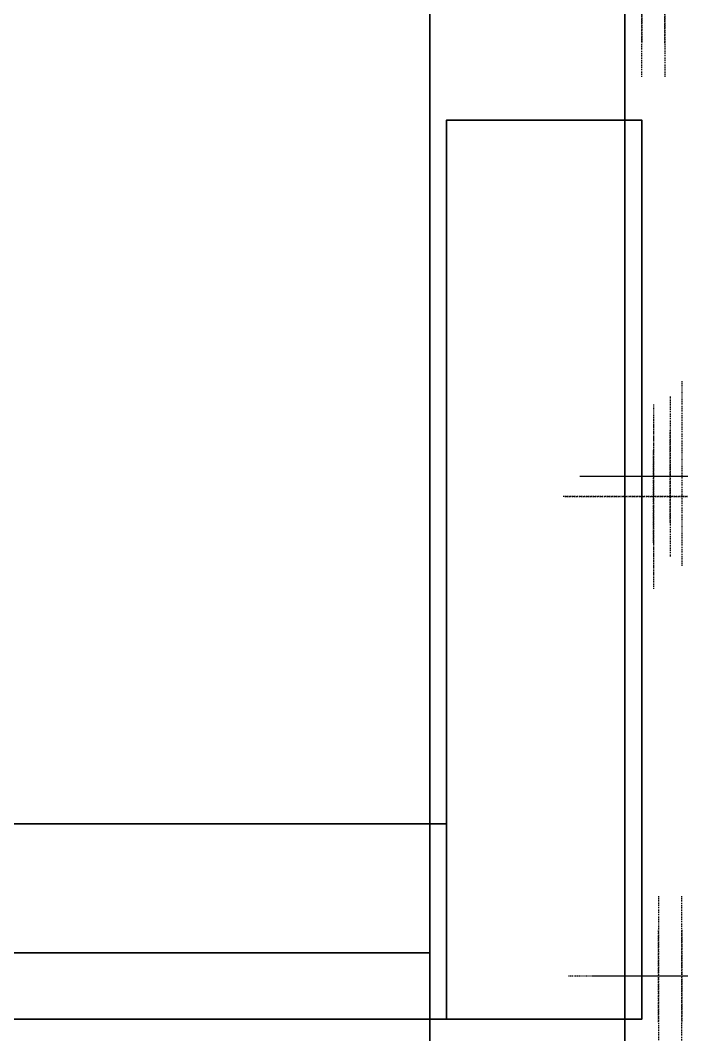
# Model space of a CAD drawing. Header units: millimetres. Extents: x 243124 to 273071, y 145208 to 177017.
# Drawn here: x 272970.7 to 273056.8, y 149528.4 to 149660.4 of the extents above; entities that cross this region are included whole.
import ezdxf

# ---------------------------------------------------------------- set-up
doc = ezdxf.new("R2010")
doc.units = ezdxf.units.MM
doc.linetypes.add('DASHDOT2', pattern=[12.7, 6.35, -3.175, 0, -3.175])
for name, color, linetype in [('I-INST-RED-BMS-HDT @ 1', 1, 'Continuous'), ('I-INST-YELLOW-DCS-HDT', 2, 'Continuous'), ('I-INST-YELLOW-DCS-HDT @ 1', 2, 'Continuous')]:
    doc.layers.add(name, color=color, linetype=linetype)

# ---------------------------------------------------------------- blocks, each defined once
blk = doc.blocks.new('HY-ST115 ESLA-1izq')
at = {"color": 1, "linetype": 'DASHDOT2', "ltscale": 0.025}
for p, q in [((0, -12), (0, 12)), ((-12, 0), (12, 0))]:
    blk.add_line(p, q, dxfattribs=at)
at = {"color": 1, "linetype": 'DASHDOT2', "ltscale": 0.025, "extrusion": (-1, 1.09137e-11, -2.86885e-15)}
blk.add_line((0, 0, -11.5), (0, 0, 12.5), dxfattribs=at)
blk = doc.blocks.new('HY-ST115 ESLA-ME1der')
at = {"color": 1, "linetype": 'DASHDOT2', "ltscale": 0.025, "extrusion": (-2.60398e-16, -2.22045e-16, -1)}
for p, q in [((0, -12, 1.5), (0, 12, 1.5)), ((130, -12), (130, 12)), ((12, 0, 1.5), (-12, 0, 1.5)), ((142, 0), (118, 0))]:
    blk.add_line(p, q, dxfattribs=at)
at = {"color": 1, "extrusion": (1, -2.77556e-16, -7.67073e-17)}
blk.add_line((0, 0, 13.75), (0, 0, -10.25), dxfattribs=at)
at = {"color": 1, "linetype": 'DASHDOT2', "ltscale": 0.025, "extrusion": (1, -2.77556e-16, -7.67073e-17)}
blk.add_line((130, 0, 12.25), (130, 0, -11.75), dxfattribs=at)
blk = doc.blocks.new('HY-ST115 BART_150x4x90-3D')
at = {"color": 0, "linetype": 'ByBlock', "lineweight": 0, "extrusion": (3.49246e-16, 3.40538e-16, -1), "rotation": 329.9995999997834}
blk.add_blockref('HY-ST115 ESLA-ME1der', (152.46, 46.22, -5.2), dxfattribs=at)
at = {"color": 0, "linetype": 'ByBlock', "lineweight": 0, "extrusion": (3.01601e-16, 3.60822e-16, -1), "rotation": 300.0000000000624}
blk.add_blockref('HY-ST115 ESLA-ME1der', (265.04, -18.78, -3.7), dxfattribs=at)
at = {"color": 0, "linetype": 'ByBlock', "lineweight": 0, "extrusion": (1.63744e-16, 4.47019e-16, -1), "rotation": 270}
blk.add_blockref('HY-ST115 ESLA-1izq', (330.04, -131.36, -3.7), dxfattribs=at)
blk = doc.blocks.new('HY-ST115 ESLA-1der')
at = {"color": 1, "linetype": 'DASHDOT2', "ltscale": 0.025}
for p, q in [((0, -12), (0, 12)), ((-12, 0), (12, 0))]:
    blk.add_line(p, q, dxfattribs=at)
blk = doc.blocks.new('HY-ST115 BART_150x4x90i-3D')
at = {"lineweight": 0, "extrusion": (1.32187e-16, 4.69538e-16, -1), "rotation": 299.9995999997147}
blk.add_blockref('HY-ST115 ESLA-ME1der', (46.38, -152.3, -5.2), dxfattribs=at)
at = {"lineweight": 0, "extrusion": (5.1769e-31, 4.49808e-16, -1), "rotation": 270}
blk.add_blockref('HY-ST115 ESLA-1der', (46, -152.08, -2.2), dxfattribs=at)
at = {"lineweight": 0, "extrusion": (4.41605e-16, 1.61681e-16, -1), "rotation": 329.9999999999376}
blk.add_blockref('HY-ST115 ESLA-ME1der', (111.38, -264.88, -3.7), dxfattribs=at)
blk = doc.blocks.new('*U25')
at = {"lineweight": 35}
mesh = blk.add_polyface(dxfattribs=at)
corners = [(0, 399), (0, 0), (-25.41, 0), (-25.41, 399)]
mesh.append_faces([[corners[k] for k in face] for face in [(0, 1, 2, 3)]])
mesh = blk.add_polyface(dxfattribs=at)
corners = [(-25.41, 399), (-25.41, 0), (-25.41, 0, 115), (-25.41, 399, 115)]
mesh.append_faces([[corners[k] for k in face] for face in [(0, 1, 2, 3)]])
mesh = blk.add_polyface(dxfattribs=at)
corners = [(-25.41, 399, 115), (-25.41, 0, 115), (0, 0, 115), (0, 399, 115)]
mesh.append_faces([[corners[k] for k in face] for face in [(0, 1, 2, 3)]])
mesh = blk.add_polyface(dxfattribs=at)
corners = [(0, 399, 115), (0, 0, 115), (0, 0), (0, 399)]
mesh.append_faces([[corners[k] for k in face] for face in [(0, 1, 2, 3)]])
mesh = blk.add_polyface(dxfattribs=at)
corners = [(-274.61, 186.8, 25.4), (-25.41, 186.8, 25.4), (-25.41, 212.2, 25.4), (-274.61, 212.2, 25.4)]
mesh.append_faces([[corners[k] for k in face] for face in [(0, 1, 2, 3)]])
mesh = blk.add_polyface(dxfattribs=at)
corners = [(-274.61, 212.2), (-25.41, 212.2), (-25.41, 186.8), (-274.61, 186.8)]
mesh.append_faces([[corners[k] for k in face] for face in [(0, 1, 2, 3)]])
mesh = blk.add_polyface(dxfattribs=at)
corners = [(-274.61, 186.8), (-25.41, 186.8), (-25.41, 186.8, 25.4), (-274.61, 186.8, 25.4)]
mesh.append_faces([[corners[k] for k in face] for face in [(0, 1, 2, 3)]])
blk = doc.blocks.new('*U20')
at = {"lineweight": 35}
mesh = blk.add_polyface(dxfattribs=at)
corners = [(0, 5599), (0, 5200), (-25.41, 5200), (-25.41, 5599)]
mesh.append_faces([[corners[k] for k in face] for face in [(0, 1, 2, 3)]])
mesh = blk.add_polyface(dxfattribs=at)
corners = [(-25.41, 5599), (-25.41, 5200), (-25.41, 5200, 117), (-25.41, 5599, 117)]
mesh.append_faces([[corners[k] for k in face] for face in [(0, 1, 2, 3)]])
mesh = blk.add_polyface(dxfattribs=at)
corners = [(-25.41, 5599, 117), (-25.41, 5200, 117), (0, 5200, 117), (0, 5599, 117)]
mesh.append_faces([[corners[k] for k in face] for face in [(0, 1, 2, 3)]])
mesh = blk.add_polyface(dxfattribs=at)
corners = [(0, 5599, 117), (0, 5200, 117), (0, 5200), (0, 5599)]
mesh.append_faces([[corners[k] for k in face] for face in [(0, 1, 2, 3)]])
mesh = blk.add_polyface(dxfattribs=at)
corners = [(-124.61, 5386.8, 25.4), (-25.41, 5386.8, 25.4), (-25.41, 5412.2, 25.4), (-124.61, 5412.2, 25.4)]
mesh.append_faces([[corners[k] for k in face] for face in [(0, 1, 2, 3)]])
mesh = blk.add_polyface(dxfattribs=at)
corners = [(-124.61, 5412.2, 25.4), (-25.41, 5412.2, 25.4), (-25.41, 5412.2), (-124.61, 5412.2)]
mesh.append_faces([[corners[k] for k in face] for face in [(0, 1, 2, 3)]])
mesh = blk.add_polyface(dxfattribs=at)
corners = [(-124.61, 5412.2), (-25.41, 5412.2), (-25.41, 5386.8), (-124.61, 5386.8)]
mesh.append_faces([[corners[k] for k in face] for face in [(0, 1, 2, 3)]])
mesh = blk.add_polyface(dxfattribs=at)
corners = [(-124.61, 5386.8), (-25.41, 5386.8), (-25.41, 5386.8, 25.4), (-124.61, 5386.8, 25.4)]
mesh.append_faces([[corners[k] for k in face] for face in [(0, 1, 2, 3)]])
mesh = blk.add_polyface(dxfattribs=at)
corners = [(0, 5199), (0, 4800), (-25.41, 4800), (-25.41, 5199)]
mesh.append_faces([[corners[k] for k in face] for face in [(0, 1, 2, 3)]])
mesh = blk.add_polyface(dxfattribs=at)
corners = [(-25.41, 5199), (-25.41, 4800), (-25.41, 4800, 117), (-25.41, 5199, 117)]
mesh.append_faces([[corners[k] for k in face] for face in [(0, 1, 2, 3)]])
mesh = blk.add_polyface(dxfattribs=at)
corners = [(-25.41, 5199, 117), (-25.41, 4800, 117), (0, 4800, 117), (0, 5199, 117)]
mesh.append_faces([[corners[k] for k in face] for face in [(0, 1, 2, 3)]])
mesh = blk.add_polyface(dxfattribs=at)
corners = [(0, 5199, 117), (0, 4800, 117), (0, 4800), (0, 5199)]
mesh.append_faces([[corners[k] for k in face] for face in [(0, 1, 2, 3)]])
mesh = blk.add_polyface(dxfattribs=at)
corners = [(-124.61, 4986.8, 25.4), (-25.41, 4986.8, 25.4), (-25.41, 5012.2, 25.4), (-124.61, 5012.2, 25.4)]
mesh.append_faces([[corners[k] for k in face] for face in [(0, 1, 2, 3)]])
mesh = blk.add_polyface(dxfattribs=at)
corners = [(-124.61, 5012.2, 25.4), (-25.41, 5012.2, 25.4), (-25.41, 5012.2), (-124.61, 5012.2)]
mesh.append_faces([[corners[k] for k in face] for face in [(0, 1, 2, 3)]])
mesh = blk.add_polyface(dxfattribs=at)
corners = [(-124.61, 5012.2), (-25.41, 5012.2), (-25.41, 4986.8), (-124.61, 4986.8)]
mesh.append_faces([[corners[k] for k in face] for face in [(0, 1, 2, 3)]])
mesh = blk.add_polyface(dxfattribs=at)
corners = [(-124.61, 4986.8), (-25.41, 4986.8), (-25.41, 4986.8, 25.4), (-124.61, 4986.8, 25.4)]
mesh.append_faces([[corners[k] for k in face] for face in [(0, 1, 2, 3)]])
mesh = blk.add_polyface(dxfattribs=at)
corners = [(0, 4799), (0, 4400), (-25.41, 4400), (-25.41, 4799)]
mesh.append_faces([[corners[k] for k in face] for face in [(0, 1, 2, 3)]])
mesh = blk.add_polyface(dxfattribs=at)
corners = [(-25.41, 4799), (-25.41, 4400), (-25.41, 4400, 117), (-25.41, 4799, 117)]
mesh.append_faces([[corners[k] for k in face] for face in [(0, 1, 2, 3)]])
mesh = blk.add_polyface(dxfattribs=at)
corners = [(-25.41, 4799, 117), (-25.41, 4400, 117), (0, 4400, 117), (0, 4799, 117)]
mesh.append_faces([[corners[k] for k in face] for face in [(0, 1, 2, 3)]])
mesh = blk.add_polyface(dxfattribs=at)
corners = [(0, 4799, 117), (0, 4400, 117), (0, 4400), (0, 4799)]
mesh.append_faces([[corners[k] for k in face] for face in [(0, 1, 2, 3)]])
mesh = blk.add_polyface(dxfattribs=at)
corners = [(-124.61, 4586.8, 25.4), (-25.41, 4586.8, 25.4), (-25.41, 4612.2, 25.4), (-124.61, 4612.2, 25.4)]
mesh.append_faces([[corners[k] for k in face] for face in [(0, 1, 2, 3)]])
mesh = blk.add_polyface(dxfattribs=at)
corners = [(-124.61, 4612.2, 25.4), (-25.41, 4612.2, 25.4), (-25.41, 4612.2), (-124.61, 4612.2)]
mesh.append_faces([[corners[k] for k in face] for face in [(0, 1, 2, 3)]])
mesh = blk.add_polyface(dxfattribs=at)
corners = [(-124.61, 4612.2), (-25.41, 4612.2), (-25.41, 4586.8), (-124.61, 4586.8)]
mesh.append_faces([[corners[k] for k in face] for face in [(0, 1, 2, 3)]])
mesh = blk.add_polyface(dxfattribs=at)
corners = [(-124.61, 4586.8), (-25.41, 4586.8), (-25.41, 4586.8, 25.4), (-124.61, 4586.8, 25.4)]
mesh.append_faces([[corners[k] for k in face] for face in [(0, 1, 2, 3)]])
mesh = blk.add_polyface(dxfattribs=at)
corners = [(0, 4399), (0, 4000), (-25.41, 4000), (-25.41, 4399)]
mesh.append_faces([[corners[k] for k in face] for face in [(0, 1, 2, 3)]])
mesh = blk.add_polyface(dxfattribs=at)
corners = [(-25.41, 4399), (-25.41, 4000), (-25.41, 4000, 117), (-25.41, 4399, 117)]
mesh.append_faces([[corners[k] for k in face] for face in [(0, 1, 2, 3)]])
mesh = blk.add_polyface(dxfattribs=at)
corners = [(-25.41, 4399, 117), (-25.41, 4000, 117), (0, 4000, 117), (0, 4399, 117)]
mesh.append_faces([[corners[k] for k in face] for face in [(0, 1, 2, 3)]])
mesh = blk.add_polyface(dxfattribs=at)
corners = [(0, 4399, 117), (0, 4000, 117), (0, 4000), (0, 4399)]
mesh.append_faces([[corners[k] for k in face] for face in [(0, 1, 2, 3)]])
mesh = blk.add_polyface(dxfattribs=at)
corners = [(-124.61, 4186.8, 25.4), (-25.41, 4186.8, 25.4), (-25.41, 4212.2, 25.4), (-124.61, 4212.2, 25.4)]
mesh.append_faces([[corners[k] for k in face] for face in [(0, 1, 2, 3)]])
mesh = blk.add_polyface(dxfattribs=at)
corners = [(-124.61, 4212.2, 25.4), (-25.41, 4212.2, 25.4), (-25.41, 4212.2), (-124.61, 4212.2)]
mesh.append_faces([[corners[k] for k in face] for face in [(0, 1, 2, 3)]])
mesh = blk.add_polyface(dxfattribs=at)
corners = [(-124.61, 4212.2), (-25.41, 4212.2), (-25.41, 4186.8), (-124.61, 4186.8)]
mesh.append_faces([[corners[k] for k in face] for face in [(0, 1, 2, 3)]])
mesh = blk.add_polyface(dxfattribs=at)
corners = [(-124.61, 4186.8), (-25.41, 4186.8), (-25.41, 4186.8, 25.4), (-124.61, 4186.8, 25.4)]
mesh.append_faces([[corners[k] for k in face] for face in [(0, 1, 2, 3)]])
mesh = blk.add_polyface(dxfattribs=at)
corners = [(0, 3999), (0, 3600), (-25.41, 3600), (-25.41, 3999)]
mesh.append_faces([[corners[k] for k in face] for face in [(0, 1, 2, 3)]])
mesh = blk.add_polyface(dxfattribs=at)
corners = [(-25.41, 3999), (-25.41, 3600), (-25.41, 3600, 117), (-25.41, 3999, 117)]
mesh.append_faces([[corners[k] for k in face] for face in [(0, 1, 2, 3)]])
mesh = blk.add_polyface(dxfattribs=at)
corners = [(-25.41, 3999, 117), (-25.41, 3600, 117), (0, 3600, 117), (0, 3999, 117)]
mesh.append_faces([[corners[k] for k in face] for face in [(0, 1, 2, 3)]])
mesh = blk.add_polyface(dxfattribs=at)
corners = [(0, 3999, 117), (0, 3600, 117), (0, 3600), (0, 3999)]
mesh.append_faces([[corners[k] for k in face] for face in [(0, 1, 2, 3)]])
mesh = blk.add_polyface(dxfattribs=at)
corners = [(-124.61, 3786.8, 25.4), (-25.41, 3786.8, 25.4), (-25.41, 3812.2, 25.4), (-124.61, 3812.2, 25.4)]
mesh.append_faces([[corners[k] for k in face] for face in [(0, 1, 2, 3)]])
mesh = blk.add_polyface(dxfattribs=at)
corners = [(-124.61, 3812.2, 25.4), (-25.41, 3812.2, 25.4), (-25.41, 3812.2), (-124.61, 3812.2)]
mesh.append_faces([[corners[k] for k in face] for face in [(0, 1, 2, 3)]])
mesh = blk.add_polyface(dxfattribs=at)
corners = [(-124.61, 3812.2), (-25.41, 3812.2), (-25.41, 3786.8), (-124.61, 3786.8)]
mesh.append_faces([[corners[k] for k in face] for face in [(0, 1, 2, 3)]])
mesh = blk.add_polyface(dxfattribs=at)
corners = [(-124.61, 3786.8), (-25.41, 3786.8), (-25.41, 3786.8, 25.4), (-124.61, 3786.8, 25.4)]
mesh.append_faces([[corners[k] for k in face] for face in [(0, 1, 2, 3)]])
mesh = blk.add_polyface(dxfattribs=at)
corners = [(0, 3599), (0, 3200), (-25.41, 3200), (-25.41, 3599)]
mesh.append_faces([[corners[k] for k in face] for face in [(0, 1, 2, 3)]])
mesh = blk.add_polyface(dxfattribs=at)
corners = [(-25.41, 3599), (-25.41, 3200), (-25.41, 3200, 117), (-25.41, 3599, 117)]
mesh.append_faces([[corners[k] for k in face] for face in [(0, 1, 2, 3)]])
mesh = blk.add_polyface(dxfattribs=at)
corners = [(-25.41, 3599, 117), (-25.41, 3200, 117), (0, 3200, 117), (0, 3599, 117)]
mesh.append_faces([[corners[k] for k in face] for face in [(0, 1, 2, 3)]])
mesh = blk.add_polyface(dxfattribs=at)
corners = [(0, 3599, 117), (0, 3200, 117), (0, 3200), (0, 3599)]
mesh.append_faces([[corners[k] for k in face] for face in [(0, 1, 2, 3)]])
mesh = blk.add_polyface(dxfattribs=at)
corners = [(-124.61, 3386.8, 25.4), (-25.41, 3386.8, 25.4), (-25.41, 3412.2, 25.4), (-124.61, 3412.2, 25.4)]
mesh.append_faces([[corners[k] for k in face] for face in [(0, 1, 2, 3)]])
mesh = blk.add_polyface(dxfattribs=at)
corners = [(-124.61, 3412.2, 25.4), (-25.41, 3412.2, 25.4), (-25.41, 3412.2), (-124.61, 3412.2)]
mesh.append_faces([[corners[k] for k in face] for face in [(0, 1, 2, 3)]])
mesh = blk.add_polyface(dxfattribs=at)
corners = [(-124.61, 3412.2), (-25.41, 3412.2), (-25.41, 3386.8), (-124.61, 3386.8)]
mesh.append_faces([[corners[k] for k in face] for face in [(0, 1, 2, 3)]])
mesh = blk.add_polyface(dxfattribs=at)
corners = [(-124.61, 3386.8), (-25.41, 3386.8), (-25.41, 3386.8, 25.4), (-124.61, 3386.8, 25.4)]
mesh.append_faces([[corners[k] for k in face] for face in [(0, 1, 2, 3)]])
mesh = blk.add_polyface(dxfattribs=at)
corners = [(0, 3199), (0, 2800), (-25.41, 2800), (-25.41, 3199)]
mesh.append_faces([[corners[k] for k in face] for face in [(0, 1, 2, 3)]])
mesh = blk.add_polyface(dxfattribs=at)
corners = [(-25.41, 3199), (-25.41, 2800), (-25.41, 2800, 117), (-25.41, 3199, 117)]
mesh.append_faces([[corners[k] for k in face] for face in [(0, 1, 2, 3)]])
mesh = blk.add_polyface(dxfattribs=at)
corners = [(-25.41, 3199, 117), (-25.41, 2800, 117), (0, 2800, 117), (0, 3199, 117)]
mesh.append_faces([[corners[k] for k in face] for face in [(0, 1, 2, 3)]])
mesh = blk.add_polyface(dxfattribs=at)
corners = [(0, 3199, 117), (0, 2800, 117), (0, 2800), (0, 3199)]
mesh.append_faces([[corners[k] for k in face] for face in [(0, 1, 2, 3)]])
mesh = blk.add_polyface(dxfattribs=at)
corners = [(-124.61, 2986.8, 25.4), (-25.41, 2986.8, 25.4), (-25.41, 3012.2, 25.4), (-124.61, 3012.2, 25.4)]
mesh.append_faces([[corners[k] for k in face] for face in [(0, 1, 2, 3)]])
mesh = blk.add_polyface(dxfattribs=at)
corners = [(-124.61, 3012.2, 25.4), (-25.41, 3012.2, 25.4), (-25.41, 3012.2), (-124.61, 3012.2)]
mesh.append_faces([[corners[k] for k in face] for face in [(0, 1, 2, 3)]])
mesh = blk.add_polyface(dxfattribs=at)
corners = [(-124.61, 3012.2), (-25.41, 3012.2), (-25.41, 2986.8), (-124.61, 2986.8)]
mesh.append_faces([[corners[k] for k in face] for face in [(0, 1, 2, 3)]])
mesh = blk.add_polyface(dxfattribs=at)
corners = [(-124.61, 2986.8), (-25.41, 2986.8), (-25.41, 2986.8, 25.4), (-124.61, 2986.8, 25.4)]
mesh.append_faces([[corners[k] for k in face] for face in [(0, 1, 2, 3)]])
mesh = blk.add_polyface(dxfattribs=at)
corners = [(0, 2799), (0, 2400), (-25.41, 2400), (-25.41, 2799)]
mesh.append_faces([[corners[k] for k in face] for face in [(0, 1, 2, 3)]])
mesh = blk.add_polyface(dxfattribs=at)
corners = [(-25.41, 2799), (-25.41, 2400), (-25.41, 2400, 117), (-25.41, 2799, 117)]
mesh.append_faces([[corners[k] for k in face] for face in [(0, 1, 2, 3)]])
mesh = blk.add_polyface(dxfattribs=at)
corners = [(-25.41, 2799, 117), (-25.41, 2400, 117), (0, 2400, 117), (0, 2799, 117)]
mesh.append_faces([[corners[k] for k in face] for face in [(0, 1, 2, 3)]])
mesh = blk.add_polyface(dxfattribs=at)
corners = [(0, 2799, 117), (0, 2400, 117), (0, 2400), (0, 2799)]
mesh.append_faces([[corners[k] for k in face] for face in [(0, 1, 2, 3)]])
mesh = blk.add_polyface(dxfattribs=at)
corners = [(-124.61, 2586.8, 25.4), (-25.41, 2586.8, 25.4), (-25.41, 2612.2, 25.4), (-124.61, 2612.2, 25.4)]
mesh.append_faces([[corners[k] for k in face] for face in [(0, 1, 2, 3)]])
mesh = blk.add_polyface(dxfattribs=at)
corners = [(-124.61, 2612.2, 25.4), (-25.41, 2612.2, 25.4), (-25.41, 2612.2), (-124.61, 2612.2)]
mesh.append_faces([[corners[k] for k in face] for face in [(0, 1, 2, 3)]])
mesh = blk.add_polyface(dxfattribs=at)
corners = [(-124.61, 2612.2), (-25.41, 2612.2), (-25.41, 2586.8), (-124.61, 2586.8)]
mesh.append_faces([[corners[k] for k in face] for face in [(0, 1, 2, 3)]])
mesh = blk.add_polyface(dxfattribs=at)
corners = [(-124.61, 2586.8), (-25.41, 2586.8), (-25.41, 2586.8, 25.4), (-124.61, 2586.8, 25.4)]
mesh.append_faces([[corners[k] for k in face] for face in [(0, 1, 2, 3)]])
mesh = blk.add_polyface(dxfattribs=at)
corners = [(0, 2399), (0, 2000), (-25.41, 2000), (-25.41, 2399)]
mesh.append_faces([[corners[k] for k in face] for face in [(0, 1, 2, 3)]])
mesh = blk.add_polyface(dxfattribs=at)
corners = [(-25.41, 2399), (-25.41, 2000), (-25.41, 2000, 117), (-25.41, 2399, 117)]
mesh.append_faces([[corners[k] for k in face] for face in [(0, 1, 2, 3)]])
mesh = blk.add_polyface(dxfattribs=at)
corners = [(-25.41, 2399, 117), (-25.41, 2000, 117), (0, 2000, 117), (0, 2399, 117)]
mesh.append_faces([[corners[k] for k in face] for face in [(0, 1, 2, 3)]])
mesh = blk.add_polyface(dxfattribs=at)
corners = [(0, 2399, 117), (0, 2000, 117), (0, 2000), (0, 2399)]
mesh.append_faces([[corners[k] for k in face] for face in [(0, 1, 2, 3)]])
mesh = blk.add_polyface(dxfattribs=at)
corners = [(-124.61, 2186.8, 25.4), (-25.41, 2186.8, 25.4), (-25.41, 2212.2, 25.4), (-124.61, 2212.2, 25.4)]
mesh.append_faces([[corners[k] for k in face] for face in [(0, 1, 2, 3)]])
mesh = blk.add_polyface(dxfattribs=at)
corners = [(-124.61, 2212.2, 25.4), (-25.41, 2212.2, 25.4), (-25.41, 2212.2), (-124.61, 2212.2)]
mesh.append_faces([[corners[k] for k in face] for face in [(0, 1, 2, 3)]])
mesh = blk.add_polyface(dxfattribs=at)
corners = [(-124.61, 2212.2), (-25.41, 2212.2), (-25.41, 2186.8), (-124.61, 2186.8)]
mesh.append_faces([[corners[k] for k in face] for face in [(0, 1, 2, 3)]])
mesh = blk.add_polyface(dxfattribs=at)
corners = [(-124.61, 2186.8), (-25.41, 2186.8), (-25.41, 2186.8, 25.4), (-124.61, 2186.8, 25.4)]
mesh.append_faces([[corners[k] for k in face] for face in [(0, 1, 2, 3)]])
mesh = blk.add_polyface(dxfattribs=at)
corners = [(0, 1999), (0, 1600), (-25.41, 1600), (-25.41, 1999)]
mesh.append_faces([[corners[k] for k in face] for face in [(0, 1, 2, 3)]])
mesh = blk.add_polyface(dxfattribs=at)
corners = [(-25.41, 1999), (-25.41, 1600), (-25.41, 1600, 117), (-25.41, 1999, 117)]
mesh.append_faces([[corners[k] for k in face] for face in [(0, 1, 2, 3)]])
mesh = blk.add_polyface(dxfattribs=at)
corners = [(-25.41, 1999, 117), (-25.41, 1600, 117), (0, 1600, 117), (0, 1999, 117)]
mesh.append_faces([[corners[k] for k in face] for face in [(0, 1, 2, 3)]])
mesh = blk.add_polyface(dxfattribs=at)
corners = [(0, 1999, 117), (0, 1600, 117), (0, 1600), (0, 1999)]
mesh.append_faces([[corners[k] for k in face] for face in [(0, 1, 2, 3)]])
mesh = blk.add_polyface(dxfattribs=at)
corners = [(-124.61, 1786.8, 25.4), (-25.41, 1786.8, 25.4), (-25.41, 1812.2, 25.4), (-124.61, 1812.2, 25.4)]
mesh.append_faces([[corners[k] for k in face] for face in [(0, 1, 2, 3)]])
mesh = blk.add_polyface(dxfattribs=at)
corners = [(-124.61, 1812.2, 25.4), (-25.41, 1812.2, 25.4), (-25.41, 1812.2), (-124.61, 1812.2)]
mesh.append_faces([[corners[k] for k in face] for face in [(0, 1, 2, 3)]])
mesh = blk.add_polyface(dxfattribs=at)
corners = [(-124.61, 1812.2), (-25.41, 1812.2), (-25.41, 1786.8), (-124.61, 1786.8)]
mesh.append_faces([[corners[k] for k in face] for face in [(0, 1, 2, 3)]])
mesh = blk.add_polyface(dxfattribs=at)
corners = [(-124.61, 1786.8), (-25.41, 1786.8), (-25.41, 1786.8, 25.4), (-124.61, 1786.8, 25.4)]
mesh.append_faces([[corners[k] for k in face] for face in [(0, 1, 2, 3)]])
mesh = blk.add_polyface(dxfattribs=at)
corners = [(0, 1599), (0, 1200), (-25.41, 1200), (-25.41, 1599)]
mesh.append_faces([[corners[k] for k in face] for face in [(0, 1, 2, 3)]])
mesh = blk.add_polyface(dxfattribs=at)
corners = [(-25.41, 1599), (-25.41, 1200), (-25.41, 1200, 117), (-25.41, 1599, 117)]
mesh.append_faces([[corners[k] for k in face] for face in [(0, 1, 2, 3)]])
mesh = blk.add_polyface(dxfattribs=at)
corners = [(-25.41, 1599, 117), (-25.41, 1200, 117), (0, 1200, 117), (0, 1599, 117)]
mesh.append_faces([[corners[k] for k in face] for face in [(0, 1, 2, 3)]])
mesh = blk.add_polyface(dxfattribs=at)
corners = [(0, 1599, 117), (0, 1200, 117), (0, 1200), (0, 1599)]
mesh.append_faces([[corners[k] for k in face] for face in [(0, 1, 2, 3)]])
mesh = blk.add_polyface(dxfattribs=at)
corners = [(-124.61, 1386.8, 25.4), (-25.41, 1386.8, 25.4), (-25.41, 1412.2, 25.4), (-124.61, 1412.2, 25.4)]
mesh.append_faces([[corners[k] for k in face] for face in [(0, 1, 2, 3)]])
mesh = blk.add_polyface(dxfattribs=at)
corners = [(-124.61, 1412.2, 25.4), (-25.41, 1412.2, 25.4), (-25.41, 1412.2), (-124.61, 1412.2)]
mesh.append_faces([[corners[k] for k in face] for face in [(0, 1, 2, 3)]])
mesh = blk.add_polyface(dxfattribs=at)
corners = [(-124.61, 1412.2), (-25.41, 1412.2), (-25.41, 1386.8), (-124.61, 1386.8)]
mesh.append_faces([[corners[k] for k in face] for face in [(0, 1, 2, 3)]])
mesh = blk.add_polyface(dxfattribs=at)
corners = [(-124.61, 1386.8), (-25.41, 1386.8), (-25.41, 1386.8, 25.4), (-124.61, 1386.8, 25.4)]
mesh.append_faces([[corners[k] for k in face] for face in [(0, 1, 2, 3)]])
mesh = blk.add_polyface(dxfattribs=at)
corners = [(0, 1199), (0, 800), (-25.41, 800), (-25.41, 1199)]
mesh.append_faces([[corners[k] for k in face] for face in [(0, 1, 2, 3)]])
mesh = blk.add_polyface(dxfattribs=at)
corners = [(-25.41, 1199), (-25.41, 800), (-25.41, 800, 117), (-25.41, 1199, 117)]
mesh.append_faces([[corners[k] for k in face] for face in [(0, 1, 2, 3)]])
mesh = blk.add_polyface(dxfattribs=at)
corners = [(-25.41, 1199, 117), (-25.41, 800, 117), (0, 800, 117), (0, 1199, 117)]
mesh.append_faces([[corners[k] for k in face] for face in [(0, 1, 2, 3)]])
mesh = blk.add_polyface(dxfattribs=at)
corners = [(0, 1199, 117), (0, 800, 117), (0, 800), (0, 1199)]
mesh.append_faces([[corners[k] for k in face] for face in [(0, 1, 2, 3)]])
mesh = blk.add_polyface(dxfattribs=at)
corners = [(-124.61, 986.8, 25.4), (-25.41, 986.8, 25.4), (-25.41, 1012.2, 25.4), (-124.61, 1012.2, 25.4)]
mesh.append_faces([[corners[k] for k in face] for face in [(0, 1, 2, 3)]])
mesh = blk.add_polyface(dxfattribs=at)
corners = [(-124.61, 1012.2, 25.4), (-25.41, 1012.2, 25.4), (-25.41, 1012.2), (-124.61, 1012.2)]
mesh.append_faces([[corners[k] for k in face] for face in [(0, 1, 2, 3)]])
mesh = blk.add_polyface(dxfattribs=at)
corners = [(-124.61, 1012.2), (-25.41, 1012.2), (-25.41, 986.8), (-124.61, 986.8)]
mesh.append_faces([[corners[k] for k in face] for face in [(0, 1, 2, 3)]])
mesh = blk.add_polyface(dxfattribs=at)
corners = [(-124.61, 986.8), (-25.41, 986.8), (-25.41, 986.8, 25.4), (-124.61, 986.8, 25.4)]
mesh.append_faces([[corners[k] for k in face] for face in [(0, 1, 2, 3)]])
mesh = blk.add_polyface(dxfattribs=at)
corners = [(0, 799), (0, 400), (-25.41, 400), (-25.41, 799)]
mesh.append_faces([[corners[k] for k in face] for face in [(0, 1, 2, 3)]])
mesh = blk.add_polyface(dxfattribs=at)
corners = [(-25.41, 799), (-25.41, 400), (-25.41, 400, 117), (-25.41, 799, 117)]
mesh.append_faces([[corners[k] for k in face] for face in [(0, 1, 2, 3)]])
mesh = blk.add_polyface(dxfattribs=at)
corners = [(-25.41, 799, 117), (-25.41, 400, 117), (0, 400, 117), (0, 799, 117)]
mesh.append_faces([[corners[k] for k in face] for face in [(0, 1, 2, 3)]])
mesh = blk.add_polyface(dxfattribs=at)
corners = [(0, 799, 117), (0, 400, 117), (0, 400), (0, 799)]
mesh.append_faces([[corners[k] for k in face] for face in [(0, 1, 2, 3)]])
mesh = blk.add_polyface(dxfattribs=at)
corners = [(-124.61, 586.8, 25.4), (-25.41, 586.8, 25.4), (-25.41, 612.2, 25.4), (-124.61, 612.2, 25.4)]
mesh.append_faces([[corners[k] for k in face] for face in [(0, 1, 2, 3)]])
mesh = blk.add_polyface(dxfattribs=at)
corners = [(-124.61, 612.2, 25.4), (-25.41, 612.2, 25.4), (-25.41, 612.2), (-124.61, 612.2)]
mesh.append_faces([[corners[k] for k in face] for face in [(0, 1, 2, 3)]])
mesh = blk.add_polyface(dxfattribs=at)
corners = [(-124.61, 612.2), (-25.41, 612.2), (-25.41, 586.8), (-124.61, 586.8)]
mesh.append_faces([[corners[k] for k in face] for face in [(0, 1, 2, 3)]])
mesh = blk.add_polyface(dxfattribs=at)
corners = [(-124.61, 586.8), (-25.41, 586.8), (-25.41, 586.8, 25.4), (-124.61, 586.8, 25.4)]
mesh.append_faces([[corners[k] for k in face] for face in [(0, 1, 2, 3)]])
mesh = blk.add_polyface(dxfattribs=at)
corners = [(0, 399), (0, 0), (-25.41, 0), (-25.41, 399)]
mesh.append_faces([[corners[k] for k in face] for face in [(0, 1, 2, 3)]])
mesh = blk.add_polyface(dxfattribs=at)
corners = [(-25.41, 399), (-25.41, 0), (-25.41, 0, 117), (-25.41, 399, 117)]
mesh.append_faces([[corners[k] for k in face] for face in [(0, 1, 2, 3)]])
mesh = blk.add_polyface(dxfattribs=at)
corners = [(-25.41, 399, 117), (-25.41, 0, 117), (0, 0, 117), (0, 399, 117)]
mesh.append_faces([[corners[k] for k in face] for face in [(0, 1, 2, 3)]])
mesh = blk.add_polyface(dxfattribs=at)
corners = [(0, 399, 117), (0, 0, 117), (0, 0), (0, 399)]
mesh.append_faces([[corners[k] for k in face] for face in [(0, 1, 2, 3)]])
mesh = blk.add_polyface(dxfattribs=at)
corners = [(-124.61, 186.8, 25.4), (-25.41, 186.8, 25.4), (-25.41, 212.2, 25.4), (-124.61, 212.2, 25.4)]
mesh.append_faces([[corners[k] for k in face] for face in [(0, 1, 2, 3)]])
mesh = blk.add_polyface(dxfattribs=at)
corners = [(-124.61, 212.2, 25.4), (-25.41, 212.2, 25.4), (-25.41, 212.2), (-124.61, 212.2)]
mesh.append_faces([[corners[k] for k in face] for face in [(0, 1, 2, 3)]])
mesh = blk.add_polyface(dxfattribs=at)
corners = [(-124.61, 212.2), (-25.41, 212.2), (-25.41, 186.8), (-124.61, 186.8)]
mesh.append_faces([[corners[k] for k in face] for face in [(0, 1, 2, 3)]])
mesh = blk.add_polyface(dxfattribs=at)
corners = [(-124.61, 186.8), (-25.41, 186.8), (-25.41, 186.8, 25.4), (-124.61, 186.8, 25.4)]
mesh.append_faces([[corners[k] for k in face] for face in [(0, 1, 2, 3)]])
mesh = blk.add_polyface(dxfattribs=at)
corners = [(-150, 0), (-124.61, 0), (-124.61, 0, 117), (-150, 0, 117), (0, 0, 117), (-25.41, 0, 117), (-25.41, 0), (0, 0)]
mesh.append_faces([[corners[k] for k in face] for face in [(2, 3, 0, 1), (4, 5, 6, 7)]])

msp = doc.modelspace()

# ---------------------------------------------------------------- block references
at = {"layer": 'I-INST-RED-BMS-HDT @ 1', "ltscale": 3, "xscale": -1, "rotation": 180}
msp.add_blockref('*U25', (273049.42, 149725.82, 108946), dxfattribs=at)
at = {"layer": 'I-INST-YELLOW-DCS-HDT', "ltscale": 3, "extrusion": (-1, 9.18485e-16, -1.83697e-16), "xscale": -1}
for name, p in [('HY-ST115 BART_150x4x90-3D', (-149928.44, 108644, -273056.81)), ('HY-ST115 BART_150x4x90i-3D', (-149647.4, 102975.88, -273059))]:
    msp.add_blockref(name, p, dxfattribs=at)
at = {"layer": 'I-INST-YELLOW-DCS-HDT @ 1', "ltscale": 3, "extrusion": (1.28588e-15, 1, -1.83697e-16), "rotation": 180}
msp.add_blockref('*U20', (-273051.61, 108469.96, 149530.4), dxfattribs=at)

doc.saveas('drawing.dxf')
